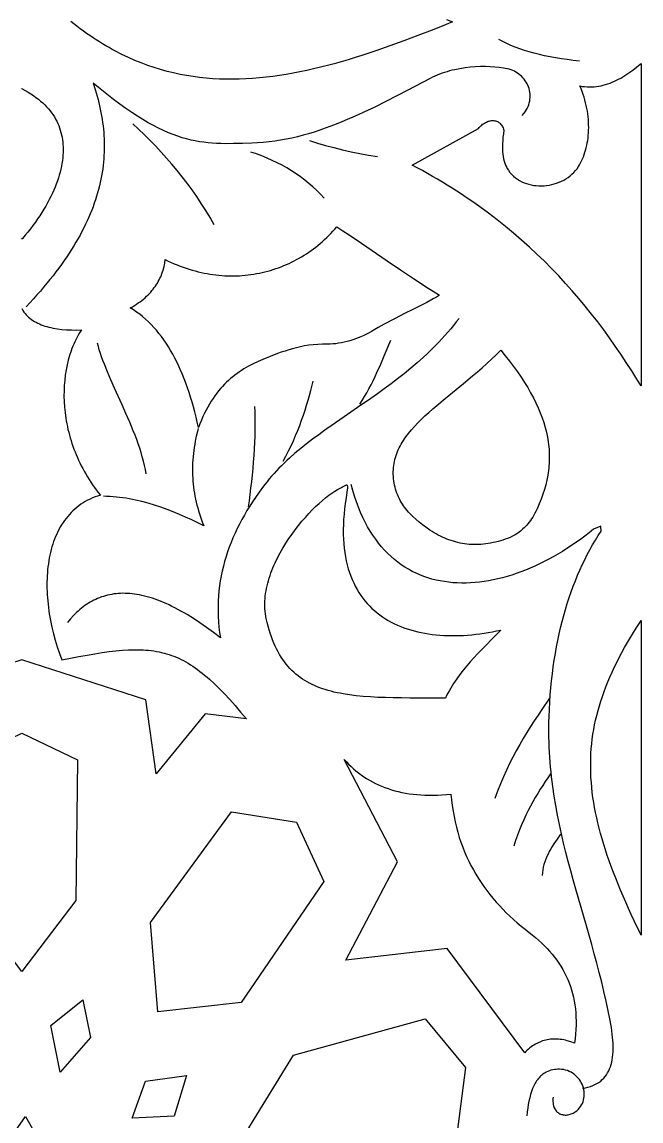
# Model space of a CAD drawing. Extents: x -332 to 348, y -263 to 352.
# Drawn here: x -243.46 to -216.5, y -111.59 to -63.72 of the extents above; entities that cross this region are included whole.
import ezdxf

# ---------------------------------------------------------------- set-up
doc = ezdxf.new("R2010")
doc.units = 0
doc.layers.add('LAYER_1', color=18, linetype='CONTINUOUS')
doc.layers.add('LAYER_2', color=174, linetype='CONTINUOUS')

msp = doc.modelspace()

# ---------------------------------------------------------------- linework, layer by layer
at = {"layer": 'LAYER_1'}
for points in [[(-224.979, -63.611), (-224.709, -63.719), (-224.986, -63.829), (-225.602, -64.072), (-226.216, -64.31), (-226.828, -64.54), (-227.439, -64.762), (-228.049, -64.975), (-228.352, -65.076), (-228.655, -65.175), (-228.957, -65.27), (-229.259, -65.362), (-229.561, -65.45), (-229.862, -65.535), (-230.162, -65.615), (-230.461, -65.691), (-230.76, -65.763), (-231.058, -65.83), (-231.356, -65.893), (-231.653, -65.95), (-231.949, -66.002), (-232.244, -66.049), (-232.538, -66.091), (-232.832, -66.126), (-233.125, -66.156), (-233.417, -66.18), (-233.708, -66.198), (-233.998, -66.21), (-234.288, -66.215), (-234.577, -66.213), (-234.865, -66.204), (-235.152, -66.189), (-235.438, -66.166), (-235.724, -66.136), (-236.009, -66.098), (-236.293, -66.053), (-236.577, -66), (-236.86, -65.938), (-237.143, -65.869), (-237.425, -65.791), (-237.706, -65.704), (-237.988, -65.608), (-238.268, -65.504), (-238.549, -65.39), (-238.829, -65.266), (-239.109, -65.133), (-239.392, -64.988), (-239.529, -64.914), (-239.669, -64.836), (-239.809, -64.756), (-239.949, -64.672), (-240.089, -64.586), (-240.229, -64.498), (-240.369, -64.406), (-240.508, -64.312), (-240.648, -64.215), (-240.788, -64.115), (-240.928, -64.012), (-241.067, -63.907), (-241.207, -63.798), (-241.338, -63.694)], [(-243.47, -66.626), (-243.463, -66.623), (-243.457, -66.626), (-243.324, -66.698), (-243.198, -66.771), (-243.077, -66.846), (-242.962, -66.923), (-242.853, -67.001), (-242.75, -67.081), (-242.652, -67.162), (-242.559, -67.245), (-242.472, -67.329), (-242.39, -67.414), (-242.313, -67.5), (-242.241, -67.588), (-242.174, -67.676), (-242.111, -67.766), (-242.053, -67.857), (-241.999, -67.95), (-241.95, -68.043), (-241.905, -68.138), (-241.864, -68.234), (-241.827, -68.332), (-241.793, -68.431), (-241.764, -68.532), (-241.739, -68.635), (-241.718, -68.739), (-241.7, -68.845), (-241.687, -68.952), (-241.677, -69.062), (-241.671, -69.173), (-241.67, -69.286), (-241.672, -69.401), (-241.678, -69.518), (-241.689, -69.636), (-241.703, -69.757), (-241.722, -69.879), (-241.745, -70.003), (-241.772, -70.128), (-241.803, -70.255), (-241.838, -70.384), (-241.878, -70.514), (-241.922, -70.645), (-241.97, -70.778), (-242.023, -70.911), (-242.079, -71.046), (-242.14, -71.182), (-242.206, -71.319), (-242.275, -71.457), (-242.349, -71.596), (-242.427, -71.736), (-242.51, -71.876), (-242.596, -72.016), (-242.687, -72.158), (-242.782, -72.299), (-242.881, -72.441), (-242.984, -72.583), (-243.092, -72.726), (-243.203, -72.869), (-243.319, -73.011), (-243.438, -73.154), (-243.463, -73.183), (-243.488, -73.154)], [(-243.468, -76.209), (-243.463, -76.218), (-243.458, -76.209), (-243.458, -76.227), (-243.419, -76.292), (-243.377, -76.355), (-243.331, -76.414), (-243.282, -76.472), (-243.229, -76.526), (-243.174, -76.578), (-243.115, -76.627), (-243.054, -76.674), (-242.989, -76.719), (-242.922, -76.761), (-242.852, -76.8), (-242.779, -76.837), (-242.703, -76.872), (-242.625, -76.904), (-242.545, -76.935), (-242.462, -76.963), (-242.377, -76.988), (-242.29, -77.012), (-242.2, -77.033), (-242.109, -77.052), (-241.92, -77.085), (-241.724, -77.109), (-241.521, -77.126), (-241.312, -77.135), (-241.097, -77.137), (-240.878, -77.132), (-240.93, -77.215), (-240.981, -77.3), (-241.03, -77.387), (-241.077, -77.475), (-241.122, -77.566), (-241.165, -77.658), (-241.207, -77.751), (-241.247, -77.846), (-241.285, -77.943), (-241.321, -78.041), (-241.387, -78.242), (-241.446, -78.448), (-241.498, -78.66), (-241.541, -78.876), (-241.576, -79.097), (-241.604, -79.321), (-241.622, -79.549), (-241.633, -79.781), (-241.635, -80.016), (-241.628, -80.253), (-241.612, -80.492), (-241.588, -80.734), (-241.554, -80.976), (-241.534, -81.098), (-241.511, -81.22), (-241.486, -81.342), (-241.459, -81.465), (-241.429, -81.587), (-241.397, -81.71), (-241.362, -81.833), (-241.325, -81.955), (-241.286, -82.078), (-241.244, -82.2), (-241.2, -82.322), (-241.153, -82.444), (-241.104, -82.566), (-241.052, -82.687), (-240.997, -82.809), (-240.94, -82.929), (-240.881, -83.049), (-240.819, -83.169), (-240.754, -83.288), (-240.686, -83.407), (-240.616, -83.525), (-240.543, -83.643), (-240.468, -83.759), (-240.39, -83.875), (-240.309, -83.99), (-240.226, -84.105), (-240.139, -84.218), (-240.05, -84.33), (-240.167, -84.367), (-240.281, -84.407), (-240.392, -84.452), (-240.499, -84.5), (-240.603, -84.551), (-240.704, -84.606), (-240.802, -84.665), (-240.897, -84.727), (-240.988, -84.793), (-241.077, -84.862), (-241.162, -84.934), (-241.244, -85.009), (-241.324, -85.087), (-241.4, -85.169), (-241.473, -85.253), (-241.543, -85.34), (-241.61, -85.43), (-241.675, -85.523), (-241.736, -85.618), (-241.794, -85.716), (-241.85, -85.817), (-241.903, -85.919), (-241.952, -86.025), (-241.999, -86.132), (-242.043, -86.242), (-242.084, -86.354), (-242.123, -86.468), (-242.158, -86.584), (-242.191, -86.702), (-242.221, -86.822), (-242.249, -86.944), (-242.273, -87.067), (-242.295, -87.193), (-242.314, -87.319), (-242.331, -87.448), (-242.345, -87.577), (-242.356, -87.708), (-242.365, -87.841), (-242.371, -87.974), (-242.375, -88.109), (-242.375, -88.245), (-242.374, -88.382), (-242.37, -88.52), (-242.363, -88.658), (-242.354, -88.798), (-242.342, -88.938), (-242.328, -89.079), (-242.312, -89.221), (-242.293, -89.363), (-242.272, -89.505), (-242.248, -89.648), (-242.222, -89.791), (-242.194, -89.935), (-242.163, -90.078), (-242.094, -90.366), (-242.017, -90.653), (-241.93, -90.939), (-241.835, -91.225), (-241.731, -91.508), (-241.347, -91.431), (-240.98, -91.359), (-240.63, -91.295), (-240.295, -91.238), (-239.974, -91.188), (-239.667, -91.146), (-239.373, -91.112), (-239.091, -91.086), (-238.82, -91.07), (-238.56, -91.063), (-238.433, -91.063), (-238.308, -91.066), (-238.186, -91.071), (-238.066, -91.079), (-237.947, -91.089), (-237.83, -91.102), (-237.716, -91.118), (-237.602, -91.137), (-237.49, -91.158), (-237.38, -91.182), (-237.271, -91.21), (-237.163, -91.24), (-237.056, -91.273), (-236.95, -91.309), (-236.845, -91.349), (-236.74, -91.392), (-236.637, -91.437), (-236.534, -91.487), (-236.431, -91.539), (-236.328, -91.595), (-236.226, -91.654), (-236.124, -91.717), (-236.022, -91.783), (-235.92, -91.853), (-235.817, -91.927), (-235.714, -92.004), (-235.611, -92.085), (-235.508, -92.169), (-235.403, -92.258), (-235.298, -92.35), (-235.085, -92.546), (-234.868, -92.759), (-234.645, -92.987), (-234.417, -93.233), (-234.182, -93.496), (-233.939, -93.777), (-233.688, -94.075), (-235.478, -93.859), (-237.621, -96.465), (-238.074, -93.25), (-243.463, -91.501), (-248.853, -93.25)]]:
    msp.add_lwpolyline(points, dxfattribs=at)
for points in [[(-216.5, -79.564), (-216.678, -79.273), (-216.906, -78.91), (-217.14, -78.549), (-217.378, -78.19), (-217.622, -77.835), (-217.871, -77.482), (-218.126, -77.133), (-218.387, -76.787), (-218.653, -76.444), (-218.926, -76.104), (-219.206, -75.768), (-219.492, -75.436), (-219.785, -75.107), (-220.086, -74.782), (-220.393, -74.461), (-220.708, -74.144), (-221.031, -73.832), (-221.362, -73.523), (-221.701, -73.219), (-222.048, -72.919), (-222.404, -72.624), (-222.768, -72.334), (-223.141, -72.049), (-223.524, -71.768), (-223.719, -71.63), (-223.916, -71.493), (-224.115, -71.357), (-224.317, -71.222), (-224.521, -71.089), (-224.728, -70.957), (-224.938, -70.827), (-225.149, -70.698), (-225.364, -70.57), (-225.581, -70.443), (-225.8, -70.318), (-226.022, -70.195), (-226.247, -70.072), (-226.475, -69.952), (-223.585, -68.355), (-223.549, -68.314), (-223.513, -68.276), (-223.475, -68.24), (-223.437, -68.207), (-223.398, -68.176), (-223.358, -68.148), (-223.317, -68.122), (-223.276, -68.099), (-223.235, -68.078), (-223.193, -68.06), (-223.152, -68.045), (-223.11, -68.033), (-223.069, -68.024), (-223.028, -68.017), (-222.987, -68.013), (-222.947, -68.013), (-222.908, -68.015), (-222.869, -68.02), (-222.831, -68.029), (-222.794, -68.04), (-222.758, -68.055), (-222.724, -68.073), (-222.691, -68.094), (-222.659, -68.118), (-222.629, -68.146), (-222.601, -68.177), (-222.575, -68.212), (-222.55, -68.25), (-222.528, -68.291), (-222.508, -68.336), (-222.49, -68.385), (-222.475, -68.437), (-222.495, -68.589), (-222.512, -68.734), (-222.524, -68.874), (-222.531, -69.007), (-222.534, -69.134), (-222.532, -69.255), (-222.527, -69.37), (-222.516, -69.48), (-222.502, -69.585), (-222.483, -69.684), (-222.46, -69.778), (-222.432, -69.868), (-222.4, -69.952), (-222.364, -70.031), (-222.323, -70.106), (-222.278, -70.177), (-222.21, -70.269), (-222.136, -70.353), (-222.057, -70.431), (-221.973, -70.502), (-221.884, -70.566), (-221.791, -70.624), (-221.695, -70.675), (-221.595, -70.72), (-221.492, -70.758), (-221.387, -70.79), (-221.28, -70.815), (-221.171, -70.834), (-221.06, -70.847), (-220.949, -70.854), (-220.837, -70.855), (-220.725, -70.85), (-220.613, -70.839), (-220.501, -70.823), (-220.391, -70.8), (-220.282, -70.772), (-220.175, -70.738), (-220.07, -70.699), (-219.967, -70.654), (-219.868, -70.604), (-219.771, -70.549), (-219.679, -70.488), (-219.591, -70.423), (-219.507, -70.352), (-219.428, -70.276), (-219.354, -70.195), (-219.286, -70.109), (-219.225, -70.018), (-219.176, -69.938), (-219.13, -69.854), (-219.087, -69.767), (-219.046, -69.678), (-219.008, -69.586), (-218.973, -69.492), (-218.94, -69.395), (-218.911, -69.296), (-218.884, -69.195), (-218.86, -69.091), (-218.839, -68.986), (-218.822, -68.879), (-218.807, -68.77), (-218.795, -68.659), (-218.787, -68.547), (-218.782, -68.433), (-218.78, -68.318), (-218.781, -68.202), (-218.785, -68.084), (-218.793, -67.966), (-218.804, -67.846), (-218.819, -67.726), (-218.837, -67.605), (-218.859, -67.484), (-218.884, -67.362), (-218.913, -67.239), (-218.945, -67.116), (-218.981, -66.994), (-219.021, -66.871), (-219.065, -66.748), (-219.112, -66.625), (-219.163, -66.502), (-219.059, -66.522), (-218.955, -66.536), (-218.851, -66.544), (-218.748, -66.548), (-218.646, -66.547), (-218.544, -66.541), (-218.443, -66.53), (-218.343, -66.515), (-218.243, -66.496), (-218.144, -66.473), (-218.045, -66.446), (-217.948, -66.415), (-217.851, -66.381), (-217.756, -66.343), (-217.661, -66.302), (-217.567, -66.258), (-217.475, -66.211), (-217.383, -66.161), (-217.293, -66.109), (-217.203, -66.054), (-217.028, -65.939), (-216.858, -65.816), (-216.693, -65.687), (-216.534, -65.553), (-216.5, -65.522)], [(-229.488, -72.811), (-229.219, -72.987), (-228.671, -73.354), (-227.55, -74.123), (-226.981, -74.513), (-226.41, -74.896), (-226.125, -75.084), (-225.84, -75.267), (-225.555, -75.446), (-225.272, -75.619), (-225.412, -75.703), (-225.551, -75.783), (-225.83, -75.933), (-226.123, -76.082), (-226.441, -76.241), (-226.799, -76.42), (-227.208, -76.631), (-227.682, -76.886), (-227.948, -77.033), (-228.234, -77.195), (-228.347, -77.257), (-228.462, -77.317), (-228.579, -77.373), (-228.698, -77.426), (-228.817, -77.476), (-228.938, -77.522), (-229.059, -77.564), (-229.182, -77.603), (-229.304, -77.637), (-229.427, -77.667), (-229.55, -77.693), (-229.672, -77.714), (-229.794, -77.731), (-229.915, -77.743), (-230.035, -77.75), (-230.154, -77.752), (-230.37, -77.754), (-230.576, -77.764), (-230.776, -77.78), (-230.967, -77.803), (-231.153, -77.832), (-231.332, -77.867), (-231.507, -77.906), (-231.677, -77.95), (-231.844, -77.999), (-232.007, -78.051), (-232.168, -78.107), (-232.328, -78.165), (-232.646, -78.29), (-232.966, -78.421), (-233.18, -78.513), (-233.39, -78.612), (-233.596, -78.718), (-233.698, -78.775), (-233.798, -78.834), (-233.897, -78.896), (-233.995, -78.96), (-234.092, -79.027), (-234.188, -79.098), (-234.282, -79.171), (-234.375, -79.248), (-234.466, -79.329), (-234.556, -79.413), (-234.644, -79.501), (-234.732, -79.593), (-234.817, -79.689), (-234.901, -79.789), (-234.983, -79.894), (-235.064, -80.003), (-235.143, -80.117), (-235.221, -80.236), (-235.296, -80.36), (-235.37, -80.49), (-235.442, -80.624), (-235.513, -80.764), (-235.581, -80.91), (-235.648, -81.062), (-235.712, -81.219), (-235.775, -81.383), (-235.826, -81.153), (-235.88, -80.927), (-235.936, -80.705), (-235.994, -80.486), (-236.055, -80.272), (-236.119, -80.062), (-236.185, -79.855), (-236.253, -79.653), (-236.324, -79.455), (-236.398, -79.261), (-236.474, -79.071), (-236.553, -78.886), (-236.635, -78.705), (-236.719, -78.529), (-236.806, -78.357), (-236.896, -78.189), (-236.989, -78.026), (-237.085, -77.868), (-237.184, -77.715), (-237.285, -77.566), (-237.39, -77.422), (-237.497, -77.283), (-237.608, -77.149), (-237.721, -77.02), (-237.838, -76.896), (-237.958, -76.776), (-238.081, -76.663), (-238.207, -76.554), (-238.337, -76.45), (-238.47, -76.352), (-238.606, -76.259), (-238.745, -76.172), (-238.654, -76.12), (-238.566, -76.067), (-238.481, -76.013), (-238.4, -75.958), (-238.321, -75.902), (-238.246, -75.845), (-238.174, -75.787), (-238.104, -75.728), (-238.038, -75.668), (-237.974, -75.607), (-237.914, -75.546), (-237.856, -75.483), (-237.801, -75.42), (-237.749, -75.356), (-237.699, -75.291), (-237.652, -75.225), (-237.608, -75.158), (-237.566, -75.091), (-237.526, -75.022), (-237.489, -74.953), (-237.455, -74.884), (-237.422, -74.813), (-237.393, -74.742), (-237.365, -74.67), (-237.339, -74.597), (-237.316, -74.524), (-237.276, -74.375), (-237.244, -74.224), (-237.22, -74.07), (-237.091, -74.133), (-236.962, -74.193), (-236.832, -74.249), (-236.703, -74.303), (-236.573, -74.354), (-236.443, -74.401), (-236.313, -74.446), (-236.183, -74.488), (-236.053, -74.527), (-235.923, -74.563), (-235.793, -74.597), (-235.663, -74.627), (-235.533, -74.655), (-235.403, -74.679), (-235.274, -74.701), (-235.144, -74.72), (-235.015, -74.737), (-234.886, -74.75), (-234.757, -74.761), (-234.629, -74.769), (-234.501, -74.774), (-234.373, -74.777), (-234.246, -74.777), (-234.119, -74.774), (-233.993, -74.769), (-233.867, -74.761), (-233.741, -74.75), (-233.616, -74.737), (-233.492, -74.721), (-233.369, -74.702), (-233.246, -74.681), (-233.123, -74.658), (-233.002, -74.632), (-232.881, -74.603), (-232.761, -74.572), (-232.642, -74.538), (-232.523, -74.502), (-232.406, -74.463), (-232.289, -74.422), (-232.173, -74.378), (-232.058, -74.333), (-231.945, -74.284), (-231.832, -74.233), (-231.72, -74.18), (-231.609, -74.125), (-231.5, -74.067), (-231.391, -74.007), (-231.284, -73.944), (-231.178, -73.879), (-231.073, -73.812), (-230.97, -73.743), (-230.868, -73.671), (-230.767, -73.598), (-230.667, -73.521), (-230.569, -73.443), (-230.473, -73.363), (-230.377, -73.28), (-230.284, -73.195), (-230.191, -73.108), (-230.101, -73.019), (-230.012, -72.928), (-229.924, -72.834), (-229.838, -72.739), (-229.754, -72.641)], [(-222.412, -78.261), (-222.225, -78.498), (-222.048, -78.732), (-221.88, -78.964), (-221.723, -79.193), (-221.574, -79.421), (-221.436, -79.646), (-221.307, -79.868), (-221.188, -80.09), (-221.078, -80.309), (-220.978, -80.526), (-220.887, -80.742), (-220.806, -80.957), (-220.734, -81.17), (-220.672, -81.382), (-220.619, -81.593), (-220.575, -81.803), (-220.557, -81.908), (-220.541, -82.012), (-220.527, -82.117), (-220.516, -82.221), (-220.507, -82.325), (-220.5, -82.429), (-220.496, -82.533), (-220.494, -82.636), (-220.494, -82.74), (-220.497, -82.843), (-220.501, -82.947), (-220.509, -83.05), (-220.518, -83.153), (-220.53, -83.257), (-220.544, -83.36), (-220.56, -83.463), (-220.599, -83.67), (-220.647, -83.877), (-220.705, -84.085), (-220.771, -84.293), (-220.846, -84.501), (-220.931, -84.71), (-221.024, -84.921), (-221.071, -85.018), (-221.119, -85.111), (-221.168, -85.198), (-221.218, -85.282), (-221.269, -85.361), (-221.32, -85.436), (-221.373, -85.506), (-221.426, -85.573), (-221.48, -85.636), (-221.534, -85.695), (-221.589, -85.75), (-221.644, -85.803), (-221.7, -85.852), (-221.756, -85.897), (-221.868, -85.98), (-221.98, -86.052), (-222.092, -86.114), (-222.203, -86.168), (-222.313, -86.214), (-222.421, -86.254), (-222.525, -86.288), (-222.725, -86.346), (-222.834, -86.374), (-222.942, -86.399), (-223.049, -86.421), (-223.156, -86.439), (-223.262, -86.454), (-223.367, -86.466), (-223.472, -86.475), (-223.576, -86.481), (-223.679, -86.483), (-223.781, -86.482), (-223.883, -86.478), (-223.984, -86.472), (-224.084, -86.462), (-224.184, -86.449), (-224.283, -86.433), (-224.381, -86.414), (-224.479, -86.392), (-224.576, -86.367), (-224.673, -86.34), (-224.768, -86.309), (-224.864, -86.276), (-224.958, -86.24), (-225.052, -86.201), (-225.145, -86.159), (-225.238, -86.115), (-225.33, -86.068), (-225.422, -86.018), (-225.513, -85.966), (-225.604, -85.911), (-225.693, -85.853), (-225.872, -85.731), (-226.024, -85.617), (-226.17, -85.501), (-226.31, -85.382), (-226.443, -85.258), (-226.569, -85.13), (-226.628, -85.064), (-226.686, -84.997), (-226.742, -84.929), (-226.795, -84.86), (-226.846, -84.788), (-226.894, -84.716), (-226.94, -84.642), (-226.984, -84.566), (-227.025, -84.489), (-227.063, -84.41), (-227.099, -84.329), (-227.132, -84.247), (-227.162, -84.162), (-227.189, -84.076), (-227.213, -83.988), (-227.234, -83.897), (-227.251, -83.805), (-227.266, -83.71), (-227.277, -83.614), (-227.285, -83.515), (-227.289, -83.414), (-227.29, -83.31), (-227.288, -83.218), (-227.282, -83.127), (-227.272, -83.037), (-227.259, -82.948), (-227.242, -82.86), (-227.222, -82.774), (-227.199, -82.688), (-227.172, -82.603), (-227.143, -82.519), (-227.11, -82.435), (-227.074, -82.353), (-227.035, -82.271), (-226.994, -82.19), (-226.949, -82.11), (-226.902, -82.03), (-226.852, -81.95), (-226.8, -81.872), (-226.745, -81.793), (-226.628, -81.638), (-226.501, -81.485), (-226.365, -81.332), (-226.221, -81.18), (-226.069, -81.029), (-225.91, -80.878), (-225.744, -80.727), (-225.572, -80.575), (-225.395, -80.422), (-225.024, -80.114), (-224.239, -79.472), (-223.833, -79.134), (-223.628, -78.96), (-223.423, -78.782), (-223.218, -78.599), (-223.013, -78.411), (-222.81, -78.219), (-222.609, -78.021)], [(-229.318, -83.885), (-229.31, -83.888), (-229.302, -83.895), (-229.297, -83.904), (-229.289, -83.931), (-229.286, -83.973), (-229.288, -84.03), (-229.296, -84.105), (-229.308, -84.198), (-229.345, -84.445), (-229.382, -84.69), (-229.412, -84.929), (-229.435, -85.163), (-229.453, -85.39), (-229.463, -85.613), (-229.468, -85.829), (-229.467, -86.04), (-229.46, -86.246), (-229.447, -86.446), (-229.428, -86.64), (-229.404, -86.829), (-229.374, -87.013), (-229.338, -87.192), (-229.297, -87.365), (-229.251, -87.533), (-229.2, -87.696), (-229.144, -87.854), (-229.083, -88.007), (-229.016, -88.154), (-228.946, -88.297), (-228.87, -88.435), (-228.79, -88.567), (-228.705, -88.695), (-228.616, -88.818), (-228.523, -88.936), (-228.426, -89.05), (-228.324, -89.158), (-228.219, -89.262), (-228.11, -89.361), (-227.997, -89.456), (-227.88, -89.546), (-227.76, -89.631), (-227.636, -89.712), (-227.509, -89.789), (-227.378, -89.861), (-227.244, -89.929), (-227.108, -89.992), (-226.968, -90.051), (-226.825, -90.106), (-226.68, -90.157), (-226.532, -90.203), (-226.381, -90.245), (-226.228, -90.283), (-226.072, -90.318), (-225.914, -90.348), (-225.754, -90.374), (-225.592, -90.396), (-225.428, -90.414), (-225.262, -90.429), (-225.094, -90.439), (-224.924, -90.446), (-224.753, -90.449), (-224.58, -90.449), (-224.406, -90.444), (-224.231, -90.436), (-224.054, -90.425), (-223.876, -90.41), (-223.698, -90.391), (-223.518, -90.369), (-223.337, -90.344), (-223.156, -90.315), (-222.974, -90.283), (-222.792, -90.247), (-222.609, -90.209), (-222.95, -90.56), (-223.288, -90.903), (-223.619, -91.245), (-223.781, -91.418), (-223.939, -91.593), (-224.093, -91.771), (-224.243, -91.953), (-224.388, -92.139), (-224.528, -92.332), (-224.661, -92.53), (-224.726, -92.632), (-224.788, -92.736), (-224.849, -92.842), (-224.908, -92.949), (-224.966, -93.06), (-225.021, -93.172), (-226.575, -93.168), (-226.938, -93.164), (-227.29, -93.159), (-227.633, -93.149), (-227.965, -93.137), (-228.287, -93.119), (-228.598, -93.096), (-228.9, -93.067), (-229.191, -93.031), (-229.471, -92.987), (-229.608, -92.962), (-229.742, -92.935), (-229.873, -92.905), (-230.001, -92.873), (-230.127, -92.839), (-230.251, -92.802), (-230.372, -92.763), (-230.49, -92.72), (-230.606, -92.675), (-230.719, -92.627), (-230.829, -92.576), (-230.937, -92.522), (-231.042, -92.464), (-231.145, -92.403), (-231.245, -92.339), (-231.342, -92.272), (-231.437, -92.2), (-231.529, -92.125), (-231.619, -92.047), (-231.706, -91.964), (-231.79, -91.877), (-231.872, -91.787), (-231.951, -91.692), (-232.028, -91.593), (-232.102, -91.49), (-232.173, -91.382), (-232.241, -91.269), (-232.307, -91.152), (-232.371, -91.031), (-232.431, -90.904), (-232.489, -90.773), (-232.545, -90.636), (-232.598, -90.495), (-232.648, -90.348), (-232.695, -90.196), (-232.74, -90.039), (-232.783, -89.876), (-232.822, -89.708), (-232.844, -89.602), (-232.861, -89.494), (-232.873, -89.386), (-232.882, -89.278), (-232.887, -89.168), (-232.887, -89.059), (-232.884, -88.948), (-232.877, -88.837), (-232.866, -88.726), (-232.852, -88.615), (-232.834, -88.503), (-232.813, -88.391), (-232.788, -88.279), (-232.761, -88.167), (-232.73, -88.055), (-232.696, -87.943), (-232.66, -87.832), (-232.621, -87.72), (-232.579, -87.609), (-232.534, -87.498), (-232.488, -87.388), (-232.438, -87.278), (-232.333, -87.061), (-232.22, -86.846), (-232.1, -86.635), (-231.973, -86.427), (-231.84, -86.224), (-231.702, -86.026), (-231.561, -85.834), (-231.416, -85.648), (-231.269, -85.468), (-231.12, -85.296), (-230.97, -85.131), (-230.821, -84.975), (-230.672, -84.827), (-230.525, -84.689), (-230.38, -84.561), (-230.239, -84.443), (-230.102, -84.336), (-229.97, -84.241), (-229.843, -84.158), (-229.723, -84.087), (-229.611, -84.03), (-229.553, -84.001), (-229.501, -83.972), (-229.415, -83.921), (-229.38, -83.902), (-229.351, -83.889), (-229.328, -83.884)], [(-216.5, -103.492), (-216.523, -103.445), (-216.794, -102.879), (-216.923, -102.602), (-217.048, -102.329), (-217.168, -102.059), (-217.284, -101.793), (-217.395, -101.53), (-217.502, -101.271), (-217.604, -101.015), (-217.702, -100.762), (-217.796, -100.512), (-217.885, -100.265), (-217.969, -100.021), (-218.049, -99.78), (-218.124, -99.541), (-218.194, -99.305), (-218.26, -99.071), (-218.322, -98.839), (-218.379, -98.61), (-218.431, -98.383), (-218.478, -98.158), (-218.521, -97.935), (-218.559, -97.713), (-218.592, -97.494), (-218.621, -97.276), (-218.645, -97.059), (-218.664, -96.844), (-218.679, -96.63), (-218.688, -96.417), (-218.693, -96.206), (-218.693, -95.995), (-218.689, -95.785), (-218.679, -95.577), (-218.665, -95.368), (-218.645, -95.161), (-218.621, -94.954), (-218.592, -94.747), (-218.558, -94.54), (-218.519, -94.334), (-218.476, -94.128), (-218.427, -93.921), (-218.373, -93.715), (-218.314, -93.508), (-218.251, -93.301), (-218.182, -93.094), (-218.108, -92.886), (-218.03, -92.677), (-217.946, -92.468), (-217.857, -92.257), (-217.763, -92.046), (-217.664, -91.834), (-217.56, -91.62), (-217.451, -91.405), (-217.336, -91.189), (-217.217, -90.972), (-217.092, -90.753), (-216.962, -90.532), (-216.827, -90.309), (-216.687, -90.085), (-216.541, -89.858), (-216.5, -89.796)], [(-241.051, -95.864), (-241.123, -101.984), (-243.463, -105.079), (-245.803, -101.984), (-245.875, -95.864), (-243.463, -94.698)], [(-229.335, -95.946), (-229.234, -96.049), (-229.13, -96.149), (-229.024, -96.245), (-228.915, -96.337), (-228.803, -96.426), (-228.688, -96.512), (-228.57, -96.593), (-228.45, -96.672), (-228.326, -96.746), (-228.2, -96.817), (-228.07, -96.884), (-227.937, -96.947), (-227.801, -97.006), (-227.662, -97.062), (-227.52, -97.113), (-227.374, -97.16), (-227.226, -97.203), (-227.074, -97.242), (-226.918, -97.277), (-226.759, -97.308), (-226.597, -97.334), (-226.431, -97.356), (-226.262, -97.374), (-226.089, -97.387), (-225.913, -97.396), (-225.733, -97.401), (-225.549, -97.4), (-225.361, -97.396), (-225.17, -97.386), (-224.975, -97.372), (-224.777, -97.353), (-224.752, -97.605), (-224.722, -97.852), (-224.685, -98.094), (-224.643, -98.332), (-224.594, -98.565), (-224.54, -98.793), (-224.48, -99.017), (-224.414, -99.237), (-224.342, -99.452), (-224.266, -99.663), (-224.183, -99.87), (-224.096, -100.073), (-224.003, -100.271), (-223.906, -100.466), (-223.803, -100.657), (-223.695, -100.844), (-223.583, -101.027), (-223.465, -101.207), (-223.343, -101.383), (-223.217, -101.556), (-223.086, -101.725), (-222.951, -101.89), (-222.811, -102.052), (-222.667, -102.211), (-222.52, -102.367), (-222.368, -102.52), (-222.212, -102.67), (-222.052, -102.817), (-221.889, -102.96), (-221.722, -103.101), (-221.552, -103.24), (-221.378, -103.375), (-221.235, -103.487), (-221.098, -103.6), (-220.965, -103.716), (-220.837, -103.833), (-220.714, -103.953), (-220.595, -104.074), (-220.482, -104.198), (-220.374, -104.324), (-220.27, -104.453), (-220.172, -104.584), (-220.079, -104.717), (-219.991, -104.853), (-219.908, -104.992), (-219.831, -105.133), (-219.759, -105.277), (-219.692, -105.424), (-219.631, -105.573), (-219.575, -105.726), (-219.525, -105.881), (-219.48, -106.039), (-219.441, -106.201), (-219.408, -106.365), (-219.38, -106.533), (-219.359, -106.704), (-219.343, -106.878), (-219.333, -107.056), (-219.328, -107.237), (-219.33, -107.422), (-219.338, -107.61), (-219.352, -107.802), (-219.372, -107.997), (-219.398, -108.196), (-219.558, -108.14), (-219.714, -108.094), (-219.791, -108.076), (-219.868, -108.06), (-219.943, -108.047), (-220.018, -108.036), (-220.092, -108.029), (-220.165, -108.024), (-220.237, -108.022), (-220.308, -108.023), (-220.379, -108.026), (-220.449, -108.032), (-220.517, -108.041), (-220.586, -108.053), (-220.653, -108.068), (-220.719, -108.085), (-220.785, -108.105), (-220.85, -108.128), (-220.914, -108.153), (-220.977, -108.181), (-221.04, -108.213), (-221.102, -108.246), (-221.162, -108.283), (-221.222, -108.322), (-221.282, -108.364), (-221.34, -108.409), (-221.398, -108.457), (-221.454, -108.507), (-221.51, -108.56), (-221.566, -108.616), (-224.937, -104.077), (-229.353, -104.582), (-227.105, -100.295), (-229.433, -95.84)], [(-231.51, -98.58), (-230.314, -101.153), (-233.917, -106.435), (-237.549, -106.829), (-237.87, -102.94), (-234.344, -98.119)], [(-240.483, -107.955), (-241.796, -109.457), (-242.211, -107.429), (-240.807, -106.319)], [(-224.142, -109.255), (-224.522, -112.174), (-230.247, -113.732), (-233.589, -111.885), (-231.637, -108.722), (-225.904, -107.146)], [(-236.828, -111.383), (-238.665, -111.474), (-238.079, -109.863), (-236.298, -109.608)], [(-242.472, -112.88), (-240.847, -112.463), (-241.144, -114.139), (-239.635, -114.881), (-240.924, -115.971), (-240.237, -117.525), (-241.914, -117.518), (-242.371, -119.157), (-243.651, -118.057), (-245.038, -119.014), (-245.322, -117.335), (-246.991, -117.162), (-246.146, -115.691), (-247.315, -114.469), (-245.737, -113.893), (-245.859, -112.194), (-244.286, -112.783), (-243.305, -111.401)]]:
    msp.add_lwpolyline(points, close=True, dxfattribs=at)
at = {"layer": 'LAYER_2'}
for points in [[(-219.186, -65.424), (-219.452, -65.393), (-219.713, -65.359), (-219.968, -65.321), (-220.218, -65.28), (-220.46, -65.235), (-220.697, -65.187), (-220.927, -65.134), (-221.151, -65.078), (-221.368, -65.018), (-221.578, -64.954), (-221.781, -64.886), (-221.977, -64.813), (-222.166, -64.736), (-222.347, -64.655), (-222.521, -64.569), (-222.687, -64.479)], [(-221.675, -67.786), (-221.61, -67.712), (-221.553, -67.637), (-221.503, -67.56), (-221.459, -67.482), (-221.422, -67.404), (-221.391, -67.325), (-221.367, -67.245), (-221.349, -67.165), (-221.336, -67.086), (-221.33, -67.006), (-221.329, -66.928), (-221.334, -66.849), (-221.343, -66.772), (-221.358, -66.696), (-221.378, -66.621), (-221.403, -66.548), (-221.432, -66.477), (-221.466, -66.407), (-221.504, -66.34), (-221.547, -66.275), (-221.593, -66.213), (-221.643, -66.153), (-221.697, -66.097), (-221.754, -66.043), (-221.815, -65.994), (-221.879, -65.948), (-221.946, -65.905), (-222.016, -65.867), (-222.088, -65.833), (-222.163, -65.804), (-222.24, -65.78), (-222.32, -65.76), (-222.493, -65.728), (-222.676, -65.702), (-222.87, -65.682), (-223.072, -65.669), (-223.281, -65.663), (-223.497, -65.664), (-223.717, -65.673), (-223.94, -65.691), (-224.165, -65.717), (-224.39, -65.753), (-224.615, -65.798), (-224.727, -65.824), (-224.838, -65.852), (-224.948, -65.883), (-225.058, -65.917), (-225.166, -65.953), (-225.272, -65.992), (-225.378, -66.034), (-225.481, -66.079), (-225.583, -66.126), (-225.682, -66.177), (-226.656, -66.688), (-227.138, -66.939), (-227.619, -67.185), (-228.098, -67.423), (-228.576, -67.652), (-228.815, -67.762), (-229.054, -67.869), (-229.294, -67.972), (-229.533, -68.073), (-229.773, -68.169), (-230.013, -68.261), (-230.254, -68.35), (-230.495, -68.433), (-230.737, -68.512), (-230.979, -68.586), (-231.222, -68.655), (-231.466, -68.718), (-231.711, -68.775), (-231.957, -68.827), (-232.204, -68.872), (-232.452, -68.911), (-232.701, -68.944), (-232.952, -68.969), (-233.204, -68.988), (-233.457, -68.999), (-233.858, -69.01), (-234.244, -69.018), (-234.62, -69.019), (-234.806, -69.015), (-234.99, -69.008), (-235.174, -68.996), (-235.358, -68.98), (-235.542, -68.959), (-235.727, -68.932), (-235.913, -68.899), (-236.101, -68.86), (-236.292, -68.812), (-236.486, -68.758), (-236.682, -68.694), (-236.883, -68.622), (-237.088, -68.541), (-237.297, -68.449), (-237.512, -68.347), (-237.733, -68.234), (-237.96, -68.11), (-238.194, -67.973), (-238.435, -67.823), (-238.684, -67.661), (-238.941, -67.484), (-239.206, -67.294), (-239.481, -67.088), (-239.766, -66.867), (-240.061, -66.631), (-240.366, -66.378), (-240.274, -66.663), (-240.19, -66.949), (-240.152, -67.092), (-240.116, -67.235), (-240.083, -67.378), (-240.052, -67.521), (-240.023, -67.664), (-239.997, -67.807), (-239.973, -67.95), (-239.952, -68.094), (-239.934, -68.237), (-239.918, -68.381), (-239.905, -68.525), (-239.895, -68.669), (-239.887, -68.813), (-239.882, -68.957), (-239.88, -69.102), (-239.881, -69.247), (-239.885, -69.392), (-239.891, -69.538), (-239.901, -69.683), (-239.914, -69.83), (-239.929, -69.976), (-239.948, -70.123), (-239.97, -70.27), (-239.995, -70.417), (-240.023, -70.565), (-240.054, -70.714), (-240.089, -70.862), (-240.127, -71.012), (-240.168, -71.161), (-240.212, -71.311), (-240.26, -71.462), (-240.312, -71.613), (-240.366, -71.765), (-240.425, -71.917), (-240.487, -72.07), (-240.552, -72.223), (-240.621, -72.377), (-240.694, -72.532), (-240.77, -72.687), (-240.85, -72.843), (-240.934, -73), (-241.021, -73.157), (-241.112, -73.315), (-241.208, -73.473), (-241.307, -73.633), (-241.41, -73.793), (-241.517, -73.953), (-241.628, -74.115), (-241.743, -74.278), (-241.862, -74.441), (-241.985, -74.605), (-242.112, -74.77), (-242.243, -74.935), (-242.379, -75.102), (-242.519, -75.27), (-242.663, -75.438), (-242.812, -75.607), (-242.964, -75.778), (-243.122, -75.949), (-243.283, -76.121)], [(-235.093, -72.56), (-235.182, -72.399), (-235.273, -72.24), (-235.459, -71.928), (-235.652, -71.622), (-235.851, -71.323), (-236.056, -71.03), (-236.267, -70.743), (-236.483, -70.462), (-236.705, -70.186), (-236.931, -69.916), (-237.162, -69.65), (-237.398, -69.389), (-237.638, -69.133), (-237.882, -68.881), (-238.13, -68.633), (-238.381, -68.388), (-238.636, -68.148)], [(-230.943, -68.883), (-230.593, -68.993), (-230.237, -69.096), (-229.875, -69.193), (-229.506, -69.284), (-229.132, -69.369), (-228.752, -69.447), (-228.366, -69.519), (-227.974, -69.585)], [(-230.304, -71.39), (-230.462, -71.22), (-230.625, -71.057), (-230.794, -70.9), (-230.968, -70.748), (-231.148, -70.602), (-231.334, -70.462), (-231.525, -70.328), (-231.722, -70.2), (-231.924, -70.078), (-232.132, -69.961), (-232.345, -69.85), (-232.565, -69.745), (-232.789, -69.646), (-233.019, -69.553), (-233.255, -69.466), (-233.497, -69.384)], [(-224.425, -76.631), (-224.545, -76.787), (-224.666, -76.94), (-224.789, -77.089), (-224.914, -77.236), (-225.041, -77.38), (-225.17, -77.521), (-225.3, -77.66), (-225.431, -77.796), (-225.565, -77.93), (-225.699, -78.062), (-225.835, -78.191), (-225.971, -78.318), (-226.249, -78.565), (-226.53, -78.805), (-226.814, -79.038), (-227.101, -79.264), (-227.39, -79.484), (-227.681, -79.699), (-227.973, -79.909), (-228.265, -80.115), (-228.847, -80.517), (-229.423, -80.912), (-229.989, -81.303), (-230.266, -81.498), (-230.539, -81.695), (-230.807, -81.894), (-231.069, -82.095), (-231.324, -82.299), (-231.573, -82.507), (-231.814, -82.719), (-231.931, -82.827), (-232.047, -82.936), (-232.16, -83.046), (-232.271, -83.158), (-232.38, -83.272), (-232.486, -83.387), (-232.59, -83.504), (-232.691, -83.622), (-232.79, -83.743), (-232.886, -83.865), (-233.026, -84.052), (-233.162, -84.24), (-233.294, -84.429), (-233.421, -84.619), (-233.544, -84.81), (-233.663, -85.003), (-233.777, -85.197), (-233.886, -85.392), (-233.99, -85.589), (-234.089, -85.787), (-234.184, -85.986), (-234.273, -86.187), (-234.357, -86.389), (-234.435, -86.593), (-234.508, -86.798), (-234.576, -87.005), (-234.637, -87.214), (-234.693, -87.424), (-234.744, -87.635), (-234.788, -87.848), (-234.826, -88.063), (-234.858, -88.28), (-234.884, -88.498), (-234.904, -88.718), (-234.917, -88.94), (-234.924, -89.164), (-234.924, -89.39), (-234.917, -89.617), (-234.903, -89.846), (-234.883, -90.077), (-234.855, -90.311), (-234.821, -90.546), (-235.125, -90.311), (-235.423, -90.093), (-235.712, -89.891), (-235.995, -89.705), (-236.271, -89.534), (-236.406, -89.454), (-236.54, -89.379), (-236.672, -89.307), (-236.802, -89.238), (-236.931, -89.174), (-237.058, -89.113), (-237.183, -89.055), (-237.306, -89.002), (-237.428, -88.952), (-237.549, -88.905), (-237.668, -88.862), (-237.785, -88.822), (-237.901, -88.786), (-238.015, -88.753), (-238.128, -88.724), (-238.239, -88.698), (-238.348, -88.675), (-238.456, -88.656), (-238.563, -88.64), (-238.668, -88.627), (-238.772, -88.617), (-238.875, -88.61), (-238.976, -88.607), (-239.075, -88.606), (-239.173, -88.609), (-239.27, -88.615), (-239.366, -88.623), (-239.46, -88.635), (-239.553, -88.65), (-239.644, -88.667), (-239.735, -88.687), (-239.823, -88.711), (-239.911, -88.737), (-239.998, -88.765), (-240.083, -88.797), (-240.167, -88.831), (-240.25, -88.868), (-240.331, -88.907), (-240.412, -88.949), (-240.491, -88.994), (-240.569, -89.041), (-240.646, -89.091), (-240.722, -89.143), (-240.797, -89.198), (-240.87, -89.255), (-240.943, -89.315), (-241.014, -89.376), (-241.085, -89.441), (-241.223, -89.576), (-241.356, -89.72), (-241.486, -89.872)], [(-238.057, -83.397), (-238.089, -83.216), (-238.128, -83.034), (-238.172, -82.85), (-238.222, -82.664), (-238.277, -82.477), (-238.337, -82.29), (-238.4, -82.101), (-238.468, -81.912), (-238.54, -81.722), (-238.614, -81.532), (-238.77, -81.152), (-238.933, -80.774), (-239.1, -80.399), (-239.432, -79.666), (-239.59, -79.31), (-239.739, -78.965), (-239.875, -78.631), (-239.937, -78.469), (-239.995, -78.31), (-240.047, -78.155), (-240.095, -78.004), (-240.137, -77.858), (-240.172, -77.715)], [(-228.746, -80.364), (-228.643, -80.204), (-228.543, -80.039), (-228.446, -79.87), (-228.351, -79.698), (-228.26, -79.522), (-228.171, -79.345), (-228.084, -79.165), (-228, -78.985), (-227.838, -78.623), (-227.683, -78.265), (-227.393, -77.579)], [(-232.085, -82.851), (-231.965, -82.628), (-231.851, -82.404), (-231.743, -82.18), (-231.641, -81.957), (-231.545, -81.733), (-231.453, -81.511), (-231.367, -81.289), (-231.285, -81.068), (-231.208, -80.848), (-231.135, -80.63), (-231.066, -80.414), (-231.001, -80.199), (-230.939, -79.987), (-230.881, -79.778), (-230.774, -79.367)], [(-233.598, -84.838), (-233.56, -84.572), (-233.523, -84.299), (-233.489, -84.022), (-233.456, -83.74), (-233.426, -83.456), (-233.399, -83.17), (-233.375, -82.883), (-233.354, -82.597), (-233.336, -82.312), (-233.321, -82.031), (-233.31, -81.753), (-233.303, -81.481), (-233.301, -81.215), (-233.302, -80.956), (-233.308, -80.706), (-233.319, -80.465)], [(-235.786, -81.425), (-235.823, -81.563), (-235.856, -81.701), (-235.887, -81.839), (-235.915, -81.976), (-235.94, -82.112), (-235.962, -82.248), (-235.981, -82.383), (-235.997, -82.518), (-236.011, -82.653), (-236.022, -82.787), (-236.03, -82.921), (-236.035, -83.054), (-236.037, -83.187), (-236.036, -83.319), (-236.033, -83.452), (-236.027, -83.584), (-236.018, -83.715), (-236.006, -83.847), (-235.991, -83.978), (-235.973, -84.109), (-235.953, -84.239), (-235.93, -84.369), (-235.904, -84.499), (-235.876, -84.629), (-235.844, -84.759), (-235.81, -84.889), (-235.773, -85.018), (-235.733, -85.147), (-235.691, -85.276), (-235.645, -85.405), (-235.597, -85.534), (-235.547, -85.663), (-235.809, -85.534), (-236.072, -85.408), (-236.338, -85.287), (-236.605, -85.171), (-236.873, -85.06), (-237.143, -84.956), (-237.415, -84.858), (-237.687, -84.767), (-237.961, -84.684), (-238.237, -84.61), (-238.514, -84.545), (-238.653, -84.516), (-238.792, -84.49), (-238.931, -84.466), (-239.071, -84.445), (-239.211, -84.426), (-239.352, -84.411), (-239.492, -84.398), (-239.633, -84.388), (-239.775, -84.382), (-239.916, -84.378)], [(-219.046, -110.167), (-218.925, -110.146), (-218.811, -110.119), (-218.704, -110.087), (-218.602, -110.05), (-218.507, -110.008), (-218.418, -109.961), (-218.335, -109.908), (-218.257, -109.851), (-218.186, -109.789), (-218.12, -109.722), (-218.059, -109.651), (-218.004, -109.575), (-217.954, -109.495), (-217.909, -109.41), (-217.869, -109.321), (-217.834, -109.227), (-217.804, -109.129), (-217.778, -109.028), (-217.757, -108.922), (-217.74, -108.812), (-217.728, -108.699), (-217.72, -108.582), (-217.716, -108.461), (-217.716, -108.336), (-217.719, -108.208), (-217.727, -108.076), (-217.738, -107.941), (-217.752, -107.803), (-217.77, -107.662), (-217.791, -107.517), (-217.816, -107.369), (-217.843, -107.219), (-217.927, -106.793), (-218.017, -106.371), (-218.113, -105.953), (-218.213, -105.537), (-218.317, -105.125), (-218.424, -104.715), (-218.535, -104.307), (-218.647, -103.902), (-218.877, -103.096), (-219.11, -102.293), (-219.339, -101.493), (-219.451, -101.093), (-219.561, -100.693), (-219.668, -100.292), (-219.771, -99.889), (-219.87, -99.486), (-219.965, -99.081), (-220.054, -98.674), (-220.136, -98.264), (-220.213, -97.853), (-220.282, -97.438), (-220.343, -97.02), (-220.371, -96.81), (-220.396, -96.599), (-220.419, -96.387), (-220.44, -96.174), (-220.459, -95.96), (-220.475, -95.745), (-220.488, -95.529), (-220.499, -95.312), (-220.508, -95.094), (-220.513, -94.874), (-220.516, -94.654), (-220.515, -94.432), (-220.512, -94.208), (-220.506, -93.984), (-220.493, -93.662), (-220.475, -93.343), (-220.453, -93.029), (-220.426, -92.718), (-220.396, -92.412), (-220.361, -92.109), (-220.322, -91.81), (-220.279, -91.516), (-220.232, -91.225), (-220.181, -90.938), (-220.126, -90.656), (-220.066, -90.377), (-220.003, -90.103), (-219.936, -89.833), (-219.865, -89.567), (-219.791, -89.305), (-219.712, -89.047), (-219.63, -88.794), (-219.544, -88.544), (-219.454, -88.299), (-219.361, -88.059), (-219.264, -87.822), (-219.163, -87.59), (-219.059, -87.363), (-218.952, -87.14), (-218.841, -86.921), (-218.726, -86.707), (-218.609, -86.497), (-218.488, -86.291), (-218.363, -86.09), (-218.235, -85.894), (-218.245, -85.681), (-218.573, -85.816), (-218.761, -85.967), (-218.951, -86.113), (-219.143, -86.255), (-219.336, -86.393), (-219.531, -86.526), (-219.727, -86.655), (-219.924, -86.779), (-220.122, -86.898), (-220.321, -87.012), (-220.521, -87.121), (-220.721, -87.225), (-220.922, -87.325), (-221.124, -87.419), (-221.326, -87.507), (-221.528, -87.591), (-221.73, -87.669), (-221.932, -87.741), (-222.134, -87.809), (-222.335, -87.87), (-222.537, -87.926), (-222.737, -87.976), (-222.938, -88.02), (-223.137, -88.058), (-223.336, -88.09), (-223.533, -88.116), (-223.73, -88.136), (-223.925, -88.15), (-224.119, -88.158), (-224.311, -88.159), (-224.502, -88.153), (-224.691, -88.142), (-224.878, -88.123), (-225.063, -88.098), (-225.247, -88.066), (-225.428, -88.027), (-225.607, -87.982), (-225.783, -87.929), (-225.957, -87.87), (-226.128, -87.803), (-226.296, -87.729), (-226.462, -87.648), (-226.624, -87.559), (-226.784, -87.463), (-226.94, -87.36), (-227.093, -87.249), (-227.242, -87.13), (-227.387, -87.004), (-227.529, -86.869), (-227.667, -86.727), (-227.801, -86.577), (-227.931, -86.419), (-228.057, -86.253), (-228.179, -86.078), (-228.296, -85.896), (-228.408, -85.705), (-228.516, -85.505), (-228.619, -85.298), (-228.717, -85.081), (-228.81, -84.856), (-228.898, -84.622), (-228.98, -84.38), (-229.057, -84.128), (-229.129, -83.868)], [(-220.485, -93.18), (-220.82, -93.665), (-220.985, -93.911), (-221.149, -94.16), (-221.311, -94.411), (-221.47, -94.667), (-221.627, -94.927), (-221.781, -95.192), (-221.932, -95.461), (-222.079, -95.737), (-222.223, -96.019), (-222.362, -96.308), (-222.497, -96.604), (-222.627, -96.907), (-222.753, -97.219), (-222.873, -97.54)], [(-220.441, -96.473), (-220.556, -96.636), (-220.669, -96.802), (-220.781, -96.971), (-220.891, -97.144), (-221, -97.32), (-221.107, -97.5), (-221.212, -97.685), (-221.315, -97.875), (-221.415, -98.07), (-221.514, -98.27), (-221.609, -98.477), (-221.702, -98.69), (-221.792, -98.91), (-221.879, -99.136), (-221.962, -99.371), (-222.043, -99.613)], [(-220.004, -99.094), (-220.155, -99.309), (-220.299, -99.524), (-220.367, -99.633), (-220.432, -99.742), (-220.494, -99.852), (-220.551, -99.963), (-220.604, -100.075), (-220.652, -100.188), (-220.694, -100.302), (-220.73, -100.417), (-220.76, -100.534), (-220.783, -100.652), (-220.798, -100.772), (-220.805, -100.893)], [(-220.33, -110.555), (-220.336, -110.625), (-220.338, -110.692), (-220.336, -110.755), (-220.331, -110.815), (-220.322, -110.871), (-220.31, -110.924), (-220.294, -110.973), (-220.276, -111.02), (-220.255, -111.062), (-220.231, -111.102), (-220.205, -111.138), (-220.176, -111.171), (-220.146, -111.201), (-220.113, -111.228), (-220.079, -111.251), (-220.043, -111.272), (-220.005, -111.289), (-219.966, -111.303), (-219.926, -111.315), (-219.885, -111.323), (-219.843, -111.328), (-219.8, -111.33), (-219.757, -111.33), (-219.714, -111.326), (-219.67, -111.32), (-219.627, -111.31), (-219.583, -111.298), (-219.54, -111.283), (-219.497, -111.266), (-219.455, -111.245), (-219.414, -111.222), (-219.374, -111.196), (-219.302, -111.142), (-219.238, -111.085), (-219.181, -111.024), (-219.131, -110.959), (-219.088, -110.892), (-219.052, -110.822), (-219.023, -110.75), (-219, -110.676), (-218.984, -110.6), (-218.974, -110.524), (-218.97, -110.447), (-218.972, -110.37), (-218.98, -110.293), (-218.993, -110.216), (-219.012, -110.14), (-219.037, -110.066), (-219.067, -109.993), (-219.101, -109.921), (-219.141, -109.852), (-219.186, -109.786), (-219.236, -109.723), (-219.29, -109.663), (-219.348, -109.607), (-219.411, -109.556), (-219.478, -109.508), (-219.548, -109.466), (-219.623, -109.429), (-219.701, -109.398), (-219.783, -109.372), (-219.869, -109.353), (-219.957, -109.341), (-220.049, -109.336), (-220.125, -109.336), (-220.2, -109.341), (-220.274, -109.351), (-220.348, -109.364), (-220.421, -109.382), (-220.492, -109.405), (-220.562, -109.432), (-220.629, -109.463), (-220.679, -109.491), (-220.727, -109.521), (-220.773, -109.553), (-220.818, -109.588), (-220.86, -109.625), (-220.901, -109.665), (-220.941, -109.706), (-220.978, -109.751), (-221.014, -109.797), (-221.049, -109.846), (-221.082, -109.896), (-221.113, -109.949), (-221.172, -110.061), (-221.224, -110.18), (-221.271, -110.306), (-221.313, -110.44), (-221.35, -110.58), (-221.382, -110.726), (-221.41, -110.878), (-221.433, -111.035), (-221.452, -111.197), (-221.468, -111.364)]]:
    msp.add_lwpolyline(points, dxfattribs=at)

doc.saveas('drawing.dxf')
